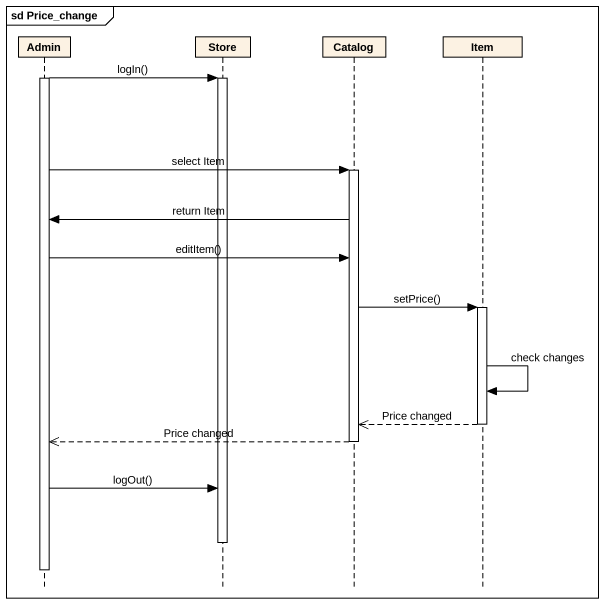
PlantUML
@startuml
mainframe sd Price_change
hide footbox
participant Admin
participant Store
participant Catalog
participant Item

activate Admin
Admin -> Store : logIn()
activate Store
Admin -> Catalog : select Item
activate Catalog
Catalog -> Admin : return Item
Admin -> Catalog : editItem()
Catalog -> Item : setPrice()
activate Item
Item -> Item : check changes
Item -->> Catalog : Price changed
deactivate Item
Catalog -->> Admin : Price changed
deactivate Catalog
Admin -> Store : logOut()
deactivate Store
deactivate Admin
@enduml
